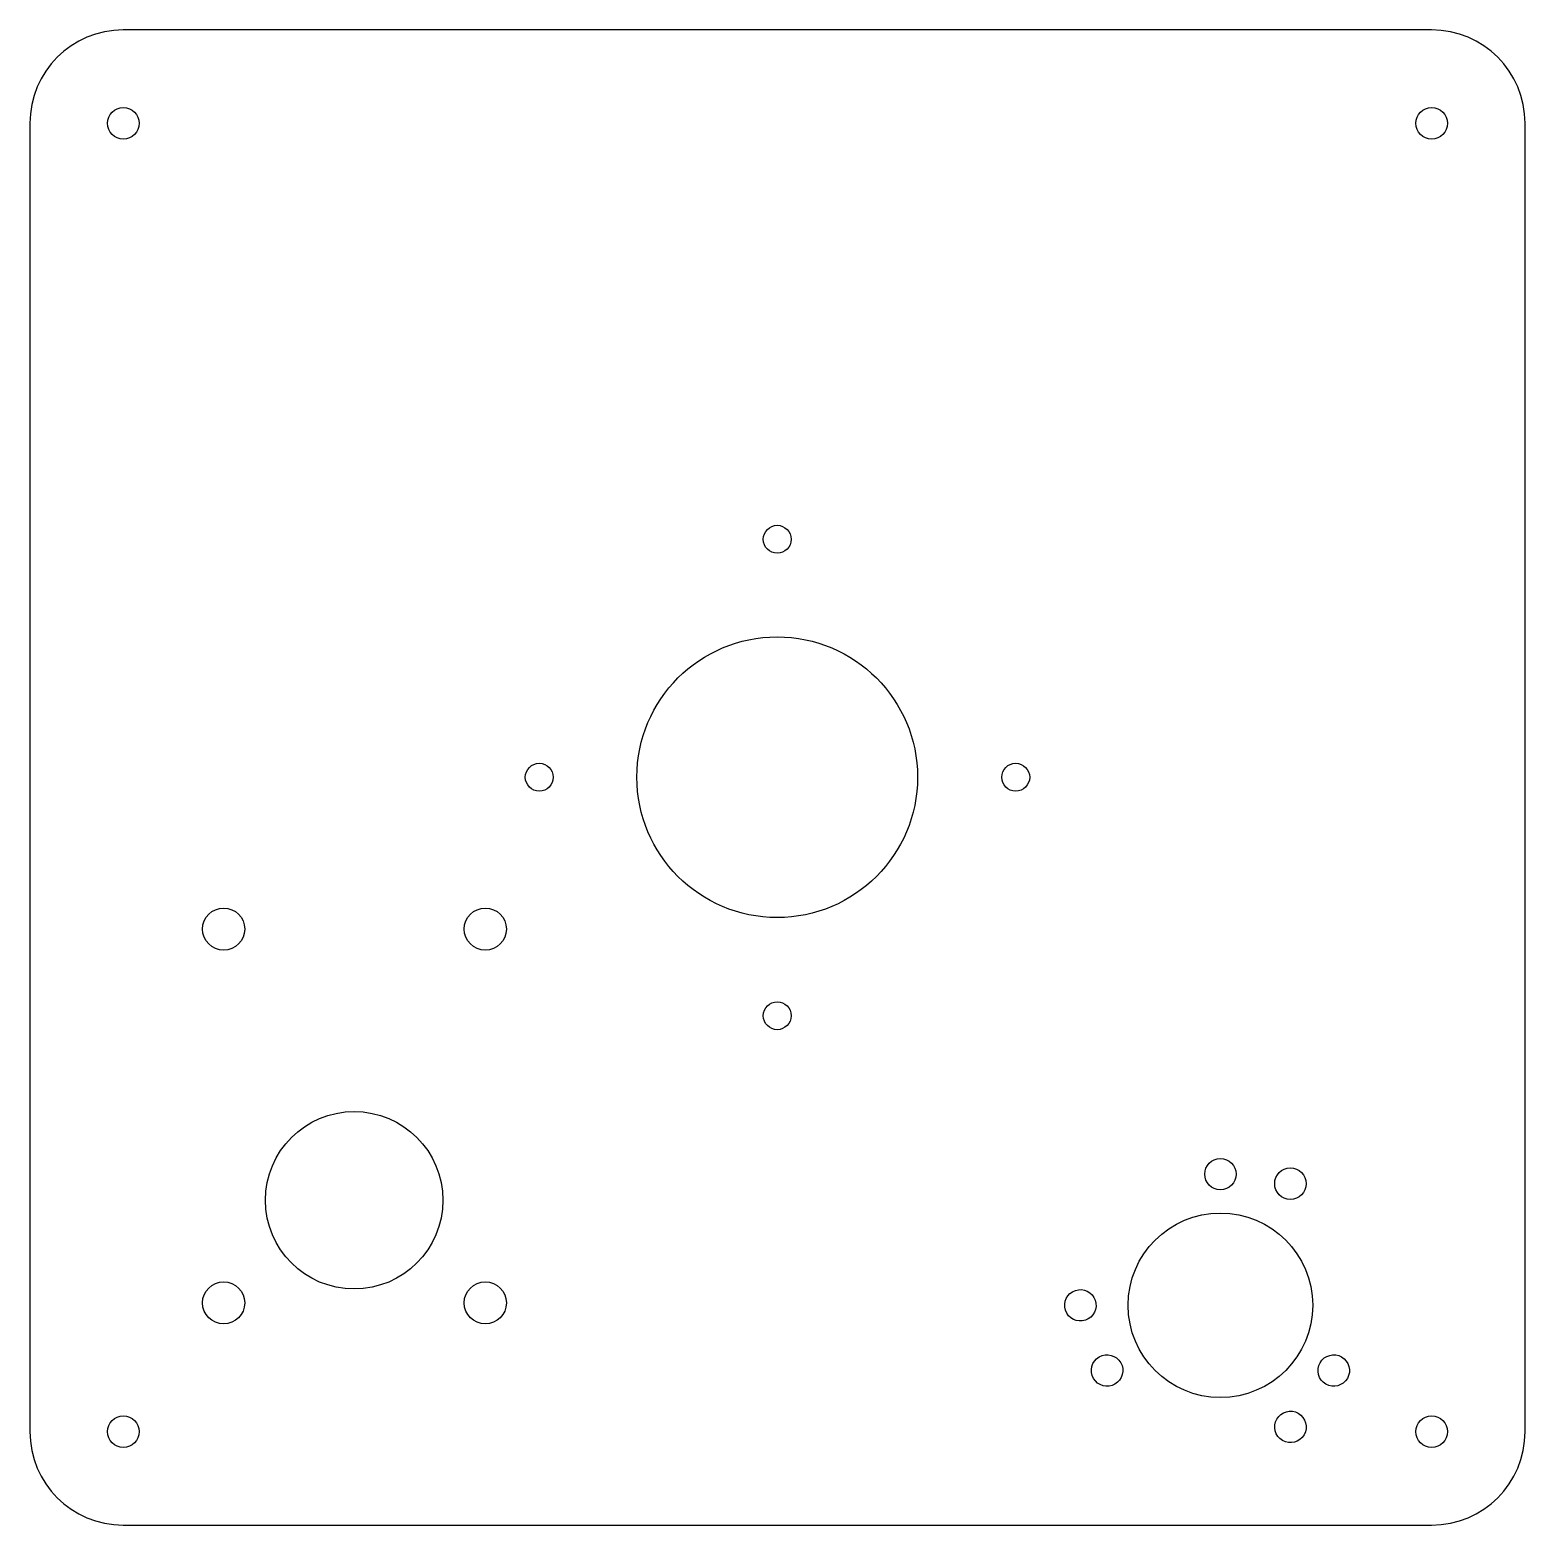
# Model space of a CAD drawing. Extents: x 0 to 160, y 0 to 160.
import ezdxf

# ---------------------------------------------------------------- set-up
doc = ezdxf.new("R2010")
doc.units = 0
doc.layers.add('Default', color=7, linetype='Continuous')

msp = doc.modelspace()

# ---------------------------------------------------------------- linework, layer by layer
at = {"layer": 'Default'}
for p, q in [((149.97, 160.02), (9.95, 160.02)), ((-0.02, 150.05), (-0.02, 10.03)), ((160, 10.03), (160, 150.05)), ((9.95, 0), (149.97, 0))]:
    msp.add_line(p, q, dxfattribs=at)
for points in [[(9.98, 160.02), (4.46, 160.02), (-0.02, 155.54), (-0.02, 150.02)], [(160, 150.02), (160, 155.54), (155.52, 160.02), (150, 160.02)], [(-0.02, 10), (-0.02, 4.48), (4.46, 0), (9.98, 0)], [(150, 0), (155.52, 0), (160, 4.48), (160, 10)]]:
    msp.add_open_spline(points, degree=3, dxfattribs=at)
for points, knots in [([(8.3, 150.02), (8.3, 149.09), (9.05, 148.33), (9.98, 148.33), (10.91, 148.33), (11.67, 149.09), (11.67, 150.02), (11.67, 150.95), (10.91, 151.7), (9.98, 151.7), (9.05, 151.7), (8.3, 150.95), (8.3, 150.02)], [0, 0, 0, 0, 0.41445, 0.41445, 0.41445, 0.828899, 0.828899, 0.828899, 1.243349, 1.243349, 1.243349, 1.6578, 1.6578, 1.6578, 1.6578]), ([(148.32, 150.02), (148.32, 149.09), (149.07, 148.33), (150, 148.33), (150.93, 148.33), (151.68, 149.09), (151.68, 150.02), (151.68, 150.95), (150.93, 151.7), (150, 151.7), (149.07, 151.7), (148.32, 150.95), (148.32, 150.02)], [0, 0, 0, 0, 0.414451, 0.414451, 0.414451, 0.8289, 0.8289, 0.8289, 1.243349, 1.243349, 1.243349, 1.6578, 1.6578, 1.6578, 1.6578]), ([(78.47, 105.5), (78.47, 104.68), (79.13, 104.01), (79.96, 104.01), (80.78, 104.01), (81.45, 104.68), (81.45, 105.5), (81.45, 106.33), (80.78, 107), (79.96, 107), (79.14, 107), (78.47, 106.33), (78.47, 105.5)], [0, 0, 0, 0, 0.367529, 0.367529, 0.367529, 0.735059, 0.735059, 0.735059, 1.102591, 1.102591, 1.102591, 1.470123, 1.470123, 1.470123, 1.470123]), ([(64.94, 80.04), (64.94, 71.75), (71.66, 65.02), (79.96, 65.02), (88.25, 65.02), (94.98, 71.75), (94.98, 80.04), (94.98, 88.33), (88.25, 95.06), (79.96, 95.06), (71.67, 95.06), (64.94, 88.34), (64.94, 80.04)], [0, 0, 0, 0, 3.698768, 3.698768, 3.698768, 7.397535, 7.397535, 7.397535, 11.096304, 11.096304, 11.096304, 14.795073, 14.795073, 14.795073, 14.795073]), ([(53, 80.04), (53, 79.22), (53.67, 78.55), (54.5, 78.55), (55.32, 78.55), (55.99, 79.22), (55.99, 80.04), (55.99, 80.86), (55.32, 81.53), (54.5, 81.53), (53.67, 81.53), (53, 80.87), (53, 80.04)], [0, 0, 0, 0, 0.36753, 0.36753, 0.36753, 0.735062, 0.735062, 0.735062, 1.102592, 1.102592, 1.102592, 1.470125, 1.470125, 1.470125, 1.470125]), ([(103.99, 80.04), (103.99, 79.22), (104.66, 78.55), (105.49, 78.55), (106.31, 78.55), (106.98, 79.22), (106.98, 80.04), (106.98, 80.86), (106.31, 81.53), (105.49, 81.53), (104.66, 81.53), (103.99, 80.87), (103.99, 80.04)], [0, 0, 0, 0, 0.367529, 0.367529, 0.367529, 0.735062, 0.735062, 0.735062, 1.102591, 1.102591, 1.102591, 1.470124, 1.470124, 1.470124, 1.470124]), ([(18.46, 63.79), (18.46, 62.54), (19.47, 61.53), (20.71, 61.53), (21.96, 61.53), (22.97, 62.54), (22.97, 63.78), (22.97, 65.03), (21.96, 66.04), (20.71, 66.04), (19.47, 66.04), (18.46, 65.03), (18.46, 63.79)], [0, 0, 0, 0, 0.555208, 0.555208, 0.555208, 1.110414, 1.110414, 1.110414, 1.665618, 1.665618, 1.665618, 2.220824, 2.220824, 2.220824, 2.220824]), ([(46.46, 63.79), (46.46, 62.54), (47.47, 61.53), (48.72, 61.53), (49.96, 61.53), (50.97, 62.54), (50.97, 63.78), (50.97, 65.03), (49.96, 66.04), (48.72, 66.04), (47.47, 66.04), (46.46, 65.03), (46.46, 63.79)], [0, 0, 0, 0, 0.555206, 0.555206, 0.555206, 1.110414, 1.110414, 1.110414, 1.665618, 1.665618, 1.665618, 2.220824, 2.220824, 2.220824, 2.220824]), ([(78.47, 54.51), (78.47, 53.69), (79.13, 53.02), (79.96, 53.02), (80.78, 53.02), (81.45, 53.69), (81.45, 54.51), (81.45, 55.34), (80.78, 56.01), (79.96, 56.01), (79.14, 56.01), (78.47, 55.34), (78.47, 54.51)], [0, 0, 0, 0, 0.367531, 0.367531, 0.367531, 0.735061, 0.735061, 0.735061, 1.102594, 1.102594, 1.102594, 1.470124, 1.470124, 1.470124, 1.470124]), ([(25.19, 34.77), (25.19, 29.52), (29.44, 25.27), (34.68, 25.27), (39.93, 25.27), (44.18, 29.52), (44.18, 34.77), (44.18, 40.01), (39.93, 44.26), (34.68, 44.26), (29.44, 44.26), (25.19, 40.01), (25.19, 34.77)], [0, 0, 0, 0, 2.338122, 2.338122, 2.338122, 4.676244, 4.676244, 4.676244, 7.014365, 7.014365, 7.014365, 9.352487, 9.352487, 9.352487, 9.352487]), ([(125.71, 37.56), (125.71, 36.63), (126.46, 35.88), (127.39, 35.88), (128.32, 35.88), (129.08, 36.63), (129.08, 37.56), (129.08, 38.49), (128.32, 39.24), (127.39, 39.24), (126.46, 39.24), (125.71, 38.49), (125.71, 37.56)], [0, 0, 0, 0, 0.414449, 0.414449, 0.414449, 0.828899, 0.828899, 0.828899, 1.243348, 1.243348, 1.243348, 1.657797, 1.657797, 1.657797, 1.657797]), ([(133.2, 36.54), (133.2, 35.61), (133.96, 34.86), (134.89, 34.86), (135.82, 34.86), (136.57, 35.61), (136.57, 36.54), (136.57, 37.47), (135.82, 38.23), (134.89, 38.23), (133.96, 38.23), (133.2, 37.47), (133.2, 36.54)], [0, 0, 0, 0, 0.414449, 0.414449, 0.414449, 0.828899, 0.828899, 0.828899, 1.243348, 1.243348, 1.243348, 1.657797, 1.657797, 1.657797, 1.657797]), ([(117.52, 23.53), (117.52, 18.07), (121.94, 13.65), (127.39, 13.65), (132.85, 13.65), (137.27, 18.07), (137.27, 23.53), (137.27, 28.98), (132.85, 33.4), (127.39, 33.4), (121.94, 33.4), (117.52, 28.98), (117.52, 23.53)], [0, 0, 0, 0, 2.431959, 2.431959, 2.431959, 4.863919, 4.863919, 4.863919, 7.29588, 7.29588, 7.29588, 9.727836, 9.727836, 9.727836, 9.727836]), ([(18.46, 23.78), (18.46, 22.54), (19.47, 21.53), (20.71, 21.53), (21.96, 21.53), (22.97, 22.54), (22.97, 23.78), (22.97, 25.03), (21.96, 26.03), (20.71, 26.03), (19.47, 26.03), (18.46, 25.03), (18.46, 23.78)], [0, 0, 0, 0, 0.555208, 0.555208, 0.555208, 1.110412, 1.110412, 1.110412, 1.665618, 1.665618, 1.665618, 2.220824, 2.220824, 2.220824, 2.220824]), ([(46.46, 23.78), (46.46, 22.54), (47.47, 21.53), (48.72, 21.53), (49.96, 21.53), (50.97, 22.54), (50.97, 23.78), (50.97, 25.03), (49.96, 26.03), (48.72, 26.03), (47.47, 26.03), (46.46, 25.03), (46.46, 23.78)], [0, 0, 0, 0, 0.555206, 0.555206, 0.555206, 1.110412, 1.110412, 1.110412, 1.665618, 1.665618, 1.665618, 2.220824, 2.220824, 2.220824, 2.220824]), ([(113.25, 22.07), (114.05, 22.53), (114.33, 23.56), (113.86, 24.37), (113.4, 25.17), (112.37, 25.45), (111.57, 24.98), (110.76, 24.52), (110.49, 23.49), (110.95, 22.69), (111.41, 21.88), (112.44, 21.6), (113.25, 22.07)], [0, 0, 0, 0, 0.41445, 0.41445, 0.41445, 0.8289, 0.8289, 0.8289, 1.24335, 1.24335, 1.24335, 1.6578, 1.6578, 1.6578, 1.6578]), ([(116.11, 15.08), (116.91, 15.55), (117.19, 16.58), (116.72, 17.38), (116.26, 18.19), (115.23, 18.46), (114.42, 18), (113.62, 17.53), (113.34, 16.51), (113.81, 15.7), (114.27, 14.9), (115.3, 14.62), (116.11, 15.08)], [0, 0, 0, 0, 0.41445, 0.41445, 0.41445, 0.8289, 0.8289, 0.8289, 1.24335, 1.24335, 1.24335, 1.6578, 1.6578, 1.6578, 1.6578]), ([(140.36, 18), (139.56, 18.46), (138.53, 18.19), (138.06, 17.38), (137.6, 16.58), (137.88, 15.55), (138.68, 15.08), (139.48, 14.62), (140.51, 14.9), (140.98, 15.7), (141.44, 16.5), (141.17, 17.53), (140.36, 18)], [0, 0, 0, 0, 0.414452, 0.414452, 0.414452, 0.828903, 0.828903, 0.828903, 1.243355, 1.243355, 1.243355, 1.657807, 1.657807, 1.657807, 1.657807]), ([(8.3, 10), (8.3, 9.07), (9.05, 8.32), (9.98, 8.32), (10.91, 8.32), (11.67, 9.07), (11.67, 10), (11.67, 10.93), (10.91, 11.68), (9.98, 11.68), (9.05, 11.68), (8.3, 10.93), (8.3, 10)], [0, 0, 0, 0, 0.41445, 0.41445, 0.41445, 0.828899, 0.828899, 0.828899, 1.24335, 1.24335, 1.24335, 1.6578, 1.6578, 1.6578, 1.6578]), ([(135.73, 11.97), (134.92, 12.43), (133.89, 12.16), (133.43, 11.35), (132.96, 10.55), (133.24, 9.52), (134.04, 9.05), (134.85, 8.59), (135.88, 8.86), (136.34, 9.67), (136.81, 10.47), (136.53, 11.5), (135.73, 11.97)], [0, 0, 0, 0, 0.414452, 0.414452, 0.414452, 0.828903, 0.828903, 0.828903, 1.243355, 1.243355, 1.243355, 1.657807, 1.657807, 1.657807, 1.657807]), ([(148.32, 10), (148.32, 9.07), (149.07, 8.32), (150, 8.32), (150.93, 8.32), (151.68, 9.07), (151.68, 10), (151.68, 10.93), (150.93, 11.68), (150, 11.68), (149.07, 11.68), (148.32, 10.93), (148.32, 10)], [0, 0, 0, 0, 0.414451, 0.414451, 0.414451, 0.8289, 0.8289, 0.8289, 1.243349, 1.243349, 1.243349, 1.6578, 1.6578, 1.6578, 1.6578])]:
    msp.add_open_spline(points, degree=3, knots=knots, dxfattribs=at)

doc.saveas('drawing.dxf')
